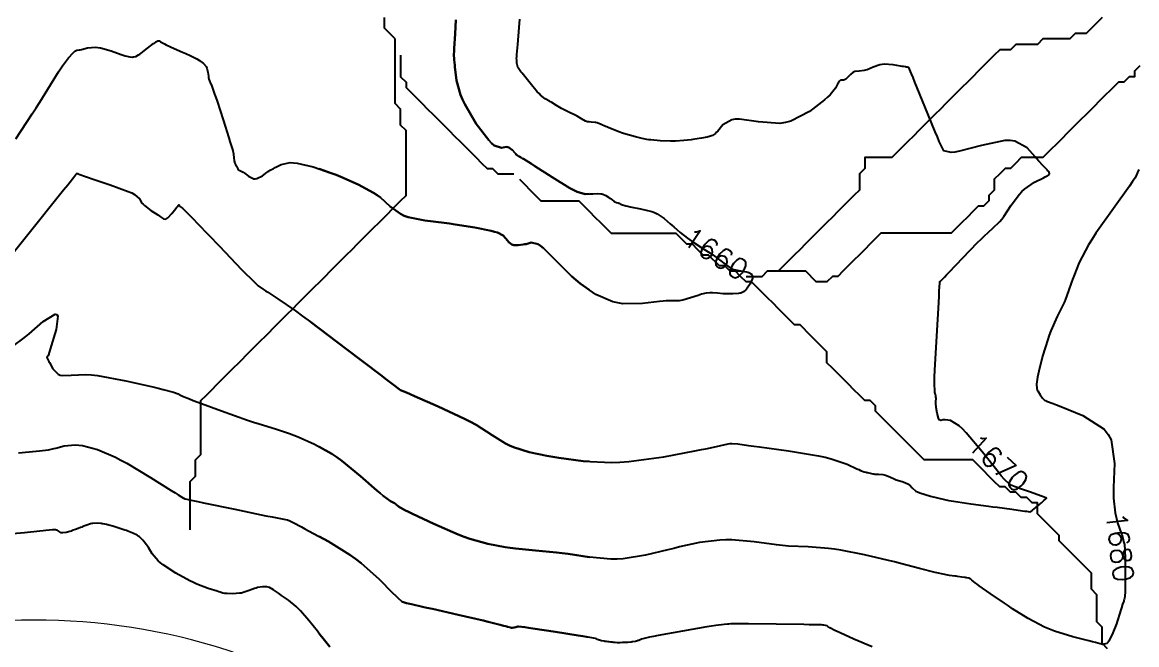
# Model space of a CAD drawing. Header units: metres. Extents: x 68 to 838477, y 94 to 1191015.
# Drawn here: x 837769.9 to 837976.3, y 1190212.8 to 1190328.1 of the extents above; entities that cross this region are included whole.
import ezdxf

# ---------------------------------------------------------------- set-up
doc = ezdxf.new("R2010")
doc.units = ezdxf.units.M
doc.header["$LTSCALE"] = 0.3
doc.layers.add('COTAS 10', color=1, linetype='Continuous')
doc.layers.add('DRENAJE', color=5, linetype='Continuous', lineweight=25)
doc.layers.add('Linea_Tendencia', color=51, linetype='Continuous', lineweight=20)
doc.styles.get("Standard").update_dxf_attribs({"font": 'simplex.shx'})

msp = doc.modelspace()

# ---------------------------------------------------------------- linework, layer by layer
at = {"layer": 'COTAS 10'}
for points, elevation in [([(837766.76, 1190283.58), (837771.67, 1190289.71), (837776.59, 1190295.87), (837777.55, 1190297.07), (837778.33, 1190298.04), (837779.67, 1190299.71), (837779.83, 1190299.9), (837779.86, 1190299.95), (837779.89, 1190299.98), (837779.95, 1190300.07), (837779.99, 1190300.11), (837780.01, 1190300.12), (837780.02, 1190300.13), (837780.07, 1190300.14), (837780.18, 1190300.1), (837780.23, 1190300.08), (837780.29, 1190300.06), (837780.56, 1190299.94), (837781.63, 1190299.56), (837782.19, 1190299.37), (837782.85, 1190299.14), (837786.22, 1190298.03), (837789.55, 1190296.8), (837790.2, 1190296.51), (837790.73, 1190296.23), (837791.66, 1190295.39), (837792.08, 1190294.63), (837792.29, 1190294.41), (837792.54, 1190294.17), (837793.76, 1190293.27), (837795.01, 1190292.46), (837795.28, 1190292.27), (837795.52, 1190292.11), (837796.08, 1190291.69), (837796.53, 1190291.67), (837796.69, 1190291.76), (837796.86, 1190291.89), (837797.63, 1190292.72), (837798.34, 1190293.62), (837798.48, 1190293.81), (837798.6, 1190293.96), (837798.84, 1190294.25), (837798.9, 1190294.32), (837798.92, 1190294.32), (837798.93, 1190294.33), (837798.95, 1190294.31), (837798.97, 1190294.26), (837798.97, 1190294.24), (837798.98, 1190294.23), (837799, 1190294.17), (837799.03, 1190294.12), (837799.03, 1190294.11), (837799.04, 1190294.11), (837799.04, 1190294.09), (837799.12, 1190294.03), (837799.18, 1190293.99), (837799.24, 1190293.94), (837799.57, 1190293.68), (837800.87, 1190292.4), (837801.54, 1190291.71), (837802.35, 1190290.87), (837806.42, 1190286.63), (837810.55, 1190282.35), (837811.39, 1190281.49), (837812.11, 1190280.76), (837813.64, 1190279.32), (837814.61, 1190278.62), (837814.98, 1190278.37), (837815.4, 1190278.1), (837817.26, 1190276.9), (837820.52, 1190274.65), (837821.81, 1190273.71), (837823.28, 1190272.63), (837829.98, 1190267.58), (837836.27, 1190262.81), (837837.47, 1190261.9), (837838.44, 1190261.16), (837839.98, 1190259.99), (837839.98, 1190259.99), (837839.99, 1190259.99), (837839.99, 1190259.98), (837841.06, 1190259.51), (837841.74, 1190259.22), (837842.57, 1190258.85), (837846.95, 1190256.94), (837851.8, 1190254.68), (837852.93, 1190254.1), (837853.97, 1190253.54), (837856.95, 1190251.66), (837859.45, 1190250.1), (837860.18, 1190249.74), (837860.93, 1190249.41), (837863.78, 1190248.49), (837867.11, 1190247.78), (837868.17, 1190247.6), (837869.28, 1190247.42), (837873.78, 1190246.79), (837879.04, 1190246.55), (837880.63, 1190246.62), (837882.28, 1190246.74), (837888.73, 1190247.62), (837894.52, 1190248.71), (837895.74, 1190248.95), (837896.81, 1190249.17), (837899.33, 1190249.74), (837900.69, 1190250.03), (837901.04, 1190250.08), (837901.37, 1190250.1), (837902.43, 1190250.05), (837904.46, 1190249.74), (837905.4, 1190249.6), (837906.5, 1190249.45), (837911.83, 1190248.71), (837917.39, 1190247.8), (837918.64, 1190247.54), (837919.75, 1190247.27), (837922.71, 1190246.26), (837924.49, 1190245.41), (837924.86, 1190245.25), (837925.18, 1190245.11), (837925.88, 1190244.86), (837926.26, 1190244.78), (837926.38, 1190244.75), (837926.49, 1190244.72), (837926.94, 1190244.59), (837927.46, 1190244.47), (837927.63, 1190244.45), (837927.81, 1190244.43), (837928.53, 1190244.41), (837929.32, 1190244.34), (837929.55, 1190244.29), (837929.78, 1190244.23), (837930.62, 1190243.89), (837931.52, 1190243.5), (837931.79, 1190243.39), (837932.06, 1190243.29), (837933.08, 1190242.97), (837933.97, 1190242.61), (837934.17, 1190242.5), (837934.33, 1190242.38), (837934.74, 1190241.87), (837935.4, 1190241.29), (837935.74, 1190241.12), (837936.14, 1190240.96), (837938.14, 1190240.32), (837940.76, 1190239.71), (837941.55, 1190239.56), (837942.38, 1190239.41), (837945.62, 1190238.92), (837948.88, 1190238.5), (837949.71, 1190238.39), (837950.52, 1190238.28), (837953.19, 1190237.92), (837955.21, 1190237.63), (837955.61, 1190237.58), (837955.94, 1190237.53), (837956.52, 1190237.44), (837956.77, 1190237.54), (837956.89, 1190237.62), (837957.02, 1190237.72), (837957.68, 1190238.25), (837958.38, 1190238.85), (837958.55, 1190238.99), (837958.71, 1190239.13), (837959.16, 1190239.53), (837959.47, 1190239.8), (837959.53, 1190239.85), (837959.58, 1190239.9), (837959.66, 1190239.98), (837959.21, 1190240.15), (837958.92, 1190240.26), (837958.55, 1190240.39), (837956.64, 1190241.05), (837954.62, 1190241.76), (837954.19, 1190241.92), (837953.81, 1190242.06), (837952.9, 1190242.43), (837951.78, 1190243.51), (837951.26, 1190244.1), (837950.66, 1190244.82), (837947.75, 1190248.46), (837944.73, 1190252.08), (837944.05, 1190252.79), (837943.45, 1190253.36), (837942.63, 1190253.88), (837941.85, 1190254.36), (837940.89, 1190254.46), (837940.68, 1190254.47), (837940.49, 1190254.46), (837940.05, 1190254.37), (837939.78, 1190254.49), (837939.71, 1190254.62), (837939.64, 1190254.79), (837939.39, 1190255.74), (837939.21, 1190256.79), (837939.18, 1190257.02), (837939.15, 1190257.23), (837939.14, 1190257.76), (837939.16, 1190258.09), (837939.17, 1190258.17), (837939.17, 1190258.25), (837939.17, 1190258.47), (837939.16, 1190258.65), (837939.16, 1190258.69), (837939.16, 1190258.73), (837939.15, 1190258.86), (837939.12, 1190259.04), (837939.09, 1190259.11), (837939.07, 1190259.19), (837938.93, 1190259.54), (837938.88, 1190261.39), (837938.91, 1190262.41), (837938.96, 1190263.65), (837939.29, 1190269.97), (837939.66, 1190276.2), (837939.73, 1190277.39), (837939.78, 1190278.34), (837939.86, 1190279.87), (837939.86, 1190279.88), (837939.86, 1190279.89), (837939.86, 1190279.9), (837939.86, 1190279.94), (837939.86, 1190279.98), (837939.86, 1190280), (837939.86, 1190280.04), (837939.87, 1190280.06), (837939.87, 1190280.08), (837939.89, 1190280.09), (837939.91, 1190280.11), (837939.91, 1190280.11), (837939.92, 1190280.11), (837939.94, 1190280.12), (837939.96, 1190280.12), (837939.97, 1190280.13), (837939.98, 1190280.13), (837940, 1190280.15), (837940.02, 1190280.17), (837940.03, 1190280.18), (837940.04, 1190280.19), (837940.07, 1190280.22), (837940.71, 1190280.9), (837941.1, 1190281.31), (837941.59, 1190281.82), (837944.12, 1190284.49), (837946.88, 1190287.34), (837947.52, 1190287.97), (837948.1, 1190288.53), (837949.72, 1190289.98), (837951.01, 1190291.24), (837951.37, 1190291.68), (837951.74, 1190292.16), (837953.11, 1190294.23), (837954.62, 1190296.3), (837955.08, 1190296.78), (837955.56, 1190297.22), (837957.44, 1190298.48), (837959.07, 1190299.3), (837959.38, 1190299.47), (837959.64, 1190299.6), (837960.09, 1190299.88), (837960.15, 1190299.98), (837960.16, 1190300.01), (837960.17, 1190300.04), (837960.17, 1190300.17), (837960.15, 1190300.29), (837960.13, 1190300.32), (837960.12, 1190300.35), (837960.04, 1190300.46), (837959.83, 1190300.68), (837959.73, 1190300.79), (837959.61, 1190300.91), (837959.04, 1190301.51), (837958.16, 1190302.46), (837957.85, 1190302.81), (837957.51, 1190303.19), (837956.06, 1190304.88), (837953.77, 1190306.12), (837952.91, 1190306.22), (837951.94, 1190306.22), (837947.6, 1190305.33), (837943.49, 1190304.22), (837942.66, 1190304.08), (837941.97, 1190304), (837940.61, 1190304.33), (837939.78, 1190306.07), (837939.43, 1190306.89), (837939.02, 1190307.84), (837937.1, 1190312.51), (837935.27, 1190317.03), (837934.91, 1190317.9), (837934.62, 1190318.59), (837934.13, 1190319.72), (837934.06, 1190319.76), (837934.03, 1190319.77), (837934, 1190319.78), (837933.85, 1190319.8), (837933.7, 1190319.83), (837933.67, 1190319.83), (837933.64, 1190319.84), (837933.54, 1190319.85), (837933.13, 1190319.92), (837932.9, 1190319.96), (837932.62, 1190320), (837931.21, 1190320.23), (837929.59, 1190320.34), (837929.18, 1190320.31), (837928.79, 1190320.26), (837927.51, 1190319.83), (837926.41, 1190319.34), (837926.13, 1190319.25), (837925.85, 1190319.18), (837924.94, 1190319.09), (837924.16, 1190319.01), (837923.98, 1190318.95), (837923.81, 1190318.87), (837923.3, 1190318.47), (837922.91, 1190318.03), (837922.81, 1190317.93), (837922.72, 1190317.84), (837922.45, 1190317.59), (837922.2, 1190317.45), (837922.13, 1190317.43), (837922.06, 1190317.41), (837921.79, 1190317.39), (837921.54, 1190317.38), (837921.48, 1190317.36), (837921.43, 1190317.34), (837921.28, 1190317.24), (837921.11, 1190316.96), (837921.04, 1190316.83), (837920.95, 1190316.68), (837920.57, 1190315.92), (837919.56, 1190314.71), (837919.08, 1190314.27), (837918.52, 1190313.78), (837915.75, 1190311.61), (837912.28, 1190309.8), (837911.26, 1190309.54), (837910.22, 1190309.39), (837906.26, 1190309.68), (837902.75, 1190310.19), (837901.99, 1190310.17), (837901.32, 1190310.07), (837899.67, 1190309.13), (837898.74, 1190307.97), (837898.53, 1190307.74), (837898.33, 1190307.54), (837897.78, 1190307.14), (837897.2, 1190306.97), (837896.99, 1190306.92), (837896.75, 1190306.87), (837895.72, 1190306.66), (837894.49, 1190306.46), (837894.14, 1190306.41), (837893.79, 1190306.36), (837892.45, 1190306.2), (837890.94, 1190306.1), (837890.48, 1190306.1), (837890, 1190306.1), (837888.09, 1190306.19), (837886.34, 1190306.34), (837885.95, 1190306.38), (837885.6, 1190306.43), (837884.71, 1190306.59), (837883.99, 1190306.79), (837883.75, 1190306.86), (837883.49, 1190306.93), (837882.42, 1190307.21), (837881.25, 1190307.55), (837880.93, 1190307.65), (837880.61, 1190307.76), (837879.5, 1190308.18), (837878.46, 1190308.61), (837878.2, 1190308.73), (837877.95, 1190308.84), (837877.12, 1190309.21), (837876.38, 1190309.49), (837876.18, 1190309.54), (837875.99, 1190309.58), (837875.32, 1190309.62), (837874.64, 1190309.69), (837874.45, 1190309.75), (837874.25, 1190309.82), (837873.49, 1190310.22), (837872.68, 1190310.71), (837872.44, 1190310.84), (837872.2, 1190310.97), (837871.27, 1190311.43), (837870.31, 1190311.9), (837870.05, 1190312.04), (837869.79, 1190312.18), (837868.87, 1190312.74), (837868, 1190313.28), (837867.77, 1190313.41), (837867.55, 1190313.54), (837866.79, 1190313.95), (837865.93, 1190314.62), (837865.63, 1190314.91), (837865.31, 1190315.24), (837863.97, 1190316.83), (837862.74, 1190318.39), (837862.49, 1190318.7), (837862.29, 1190318.96), (837861.89, 1190319.48), (837861.77, 1190319.69), (837861.74, 1190319.75), (837861.72, 1190319.82), (837861.63, 1190320.08), (837861.56, 1190320.4), (837861.54, 1190320.5), (837861.53, 1190320.61), (837861.5, 1190321.05), (837861.49, 1190321.51), (837861.5, 1190321.63), (837861.5, 1190321.75), (837861.54, 1190322.15), (837861.66, 1190323.39), (837861.71, 1190324.04), (837861.78, 1190324.81), (837862.08, 1190328.71)], 1670), ([(837850.24, 1190328.61), (837850.09, 1190325.96), (837849.92, 1190323.28), (837849.9, 1190322.72), (837849.88, 1190322.24), (837849.9, 1190321.15), (837850.02, 1190320.21), (837850.06, 1190319.83), (837850.11, 1190319.39), (837850.35, 1190317.36), (837851.07, 1190314.67), (837851.43, 1190313.82), (837851.87, 1190312.93), (837854.01, 1190309.33), (837856.31, 1190306.28), (837856.83, 1190305.73), (837857.32, 1190305.31), (837858.67, 1190304.86), (837859.62, 1190305.03), (837859.85, 1190305), (837860.06, 1190304.94), (837860.72, 1190304.45), (837861.21, 1190303.86), (837861.32, 1190303.74), (837861.42, 1190303.63), (837861.67, 1190303.42), (837861.85, 1190303.32), (837861.91, 1190303.29), (837861.96, 1190303.26), (837862.18, 1190303.12), (837862.4, 1190302.99), (837862.46, 1190302.95), (837862.53, 1190302.92), (837862.76, 1190302.8), (837863.72, 1190302.22), (837864.24, 1190301.89), (837864.86, 1190301.49), (837868.05, 1190299.44), (837871.37, 1190297.42), (837872.09, 1190297.04), (837872.71, 1190296.74), (837874.21, 1190296.28), (837875.11, 1190296.33), (837875.35, 1190296.34), (837875.58, 1190296.35), (837876.38, 1190296.39), (837877.11, 1190296.35), (837877.29, 1190296.32), (837877.46, 1190296.27), (837878.03, 1190296.02), (837878.52, 1190295.71), (837878.64, 1190295.62), (837878.76, 1190295.53), (837879.17, 1190295.22), (837879.52, 1190294.96), (837879.61, 1190294.9), (837879.7, 1190294.86), (837879.99, 1190294.75), (837880.29, 1190294.67), (837880.39, 1190294.63), (837880.49, 1190294.59), (837880.91, 1190294.39), (837881.73, 1190294.12), (837882.09, 1190294.03), (837882.5, 1190293.94), (837884.46, 1190293.58), (837886.54, 1190293.06), (837887.04, 1190292.88), (837887.49, 1190292.67), (837888.83, 1190291.78), (837889.38, 1190291.28), (837889.95, 1190290.76), (837890.27, 1190290.49), (837890.59, 1190290.21), (837891.77, 1190289.2), (837893.11, 1190288.15), (837893.54, 1190287.85), (837893.99, 1190287.54), (837895.82, 1190286.37), (837897.65, 1190285.19), (837898.09, 1190284.87), (837898.52, 1190284.56), (837899.84, 1190283.48), (837901.03, 1190282.62), (837901.36, 1190282.45), (837901.7, 1190282.31), (837902.96, 1190282.05), (837904.05, 1190281.92), (837904.29, 1190281.86), (837904.5, 1190281.79), (837905.04, 1190281.44), (837905.2, 1190280.92), (837905.19, 1190280.74), (837905.14, 1190280.54), (837904.72, 1190279.69), (837904.18, 1190278.88), (837904.05, 1190278.7), (837903.92, 1190278.55), (837903.53, 1190278.17), (837903.02, 1190277.97), (837902.82, 1190277.93), (837902.59, 1190277.9), (837901.53, 1190277.82), (837900.34, 1190277.82), (837900.02, 1190277.83), (837899.72, 1190277.84), (837898.68, 1190277.94), (837897.75, 1190278.01), (837897.52, 1190278.01), (837897.29, 1190278.01), (837896.57, 1190277.94), (837895.72, 1190277.74), (837895.43, 1190277.65), (837895.11, 1190277.54), (837893.71, 1190277.06), (837892.28, 1190276.63), (837891.93, 1190276.56), (837891.6, 1190276.51), (837890.62, 1190276.5), (837889.21, 1190276.51), (837888.62, 1190276.47), (837887.94, 1190276.41), (837884.77, 1190276.03), (837881.18, 1190275.99), (837880.24, 1190276.13), (837879.32, 1190276.35), (837876.18, 1190277.7), (837873.24, 1190279.75), (837872.44, 1190280.4), (837871.65, 1190281.09), (837868.86, 1190283.89), (837866.47, 1190286.28), (837865.93, 1190286.7), (837865.45, 1190287.02), (837864.16, 1190287.34), (837863.23, 1190287.05), (837862.97, 1190286.99), (837862.71, 1190286.93), (837861.78, 1190286.81), (837860.96, 1190286.85), (837860.77, 1190286.9), (837860.59, 1190286.97), (837860.08, 1190287.35), (837859.67, 1190287.85), (837859.56, 1190287.99), (837859.44, 1190288.13), (837859, 1190288.64), (837857.92, 1190289.17), (837857.39, 1190289.33), (837856.77, 1190289.49), (837853.72, 1190290.1), (837850.07, 1190290.69), (837849.07, 1190290.83), (837848.07, 1190290.97), (837844.51, 1190291.4), (837841.37, 1190292.04), (837840.65, 1190292.3), (837839.98, 1190292.61), (837838.08, 1190294.02), (837836.25, 1190295.66), (837835.63, 1190296.1), (837834.96, 1190296.54), (837832.13, 1190298.08), (837828.93, 1190299.49), (837828.03, 1190299.85), (837827.13, 1190300.2), (837824.92, 1190300.95)], 1660), ([(837874.92, 1190296.32), (837874.21, 1190296.28), (837872.71, 1190296.74), (837872.09, 1190297.04), (837871.37, 1190297.42), (837868.05, 1190299.44), (837864.86, 1190301.49), (837864.24, 1190301.89), (837863.72, 1190302.22), (837862.76, 1190302.8), (837862.53, 1190302.92), (837862.46, 1190302.95), (837862.4, 1190302.99), (837862.18, 1190303.12), (837861.96, 1190303.26), (837861.91, 1190303.29), (837861.85, 1190303.32), (837861.67, 1190303.42), (837861.42, 1190303.63), (837861.32, 1190303.74), (837861.21, 1190303.86), (837860.72, 1190304.45), (837860.06, 1190304.94), (837859.85, 1190305), (837859.62, 1190305.03), (837858.67, 1190304.86), (837857.32, 1190305.31), (837856.83, 1190305.73), (837856.31, 1190306.28), (837854.01, 1190309.33), (837851.87, 1190312.93), (837851.43, 1190313.82), (837851.07, 1190314.67), (837850.35, 1190317.36), (837850.11, 1190319.39), (837850.06, 1190319.83), (837850.02, 1190320.21), (837849.9, 1190321.15), (837849.88, 1190322.24), (837849.9, 1190322.72), (837849.92, 1190323.28), (837850.09, 1190325.96), (837850.24, 1190328.61)], 1660), ([(837874.92, 1190309.66), (837874.64, 1190309.69), (837874.45, 1190309.75), (837874.25, 1190309.82), (837873.49, 1190310.22), (837872.68, 1190310.71), (837872.44, 1190310.84), (837872.2, 1190310.97), (837871.27, 1190311.43), (837870.31, 1190311.9), (837870.05, 1190312.04), (837869.79, 1190312.18), (837868.87, 1190312.74), (837868, 1190313.28), (837867.77, 1190313.41), (837867.55, 1190313.54), (837866.79, 1190313.95), (837865.93, 1190314.62), (837865.63, 1190314.91), (837865.31, 1190315.24), (837863.97, 1190316.83), (837862.74, 1190318.39), (837862.49, 1190318.7), (837862.29, 1190318.96), (837861.89, 1190319.48), (837861.77, 1190319.69), (837861.74, 1190319.75), (837861.72, 1190319.82), (837861.63, 1190320.08), (837861.56, 1190320.4), (837861.54, 1190320.5), (837861.53, 1190320.61), (837861.5, 1190321.05), (837861.49, 1190321.51), (837861.5, 1190321.63), (837861.5, 1190321.75), (837861.54, 1190322.15), (837861.66, 1190323.39), (837861.71, 1190324.04), (837861.78, 1190324.81), (837862.08, 1190328.71)], 1670), ([(837768.7, 1190306.53), (837771.76, 1190311.17), (837772.48, 1190312.29), (837773.16, 1190313.34), (837775.13, 1190316.53), (837776.63, 1190318.95), (837777.01, 1190319.51), (837777.36, 1190320.03), (837778.49, 1190321.52), (837779.34, 1190322.48), (837779.52, 1190322.65), (837779.67, 1190322.79), (837780.04, 1190322.99), (837780.46, 1190323.02), (837780.66, 1190323.05), (837780.89, 1190323.1), (837781.98, 1190323.38), (837783.46, 1190323.52), (837783.92, 1190323.47), (837784.41, 1190323.39), (837786.39, 1190322.81), (837788.23, 1190322.15), (837788.62, 1190322.02), (837788.97, 1190321.91), (837789.83, 1190321.71), (837790.33, 1190321.69), (837790.45, 1190321.7), (837790.57, 1190321.71), (837790.94, 1190321.79), (837791.47, 1190322.09), (837791.69, 1190322.24), (837791.94, 1190322.42), (837793.1, 1190323.31), (837794.23, 1190324.17), (837794.46, 1190324.34), (837794.65, 1190324.48), (837795.04, 1190324.71), (837795.2, 1190324.7), (837795.25, 1190324.68), (837795.3, 1190324.66), (837795.51, 1190324.53), (837796.04, 1190324.24), (837796.29, 1190324.12), (837796.59, 1190323.97), (837798.05, 1190323.3), (837799.58, 1190322.61), (837799.91, 1190322.46), (837800.21, 1190322.32), (837800.99, 1190321.98), (837801.51, 1190321.74), (837801.64, 1190321.67), (837801.78, 1190321.6), (837802.25, 1190321.35), (837802.72, 1190321.06), (837802.86, 1190320.96), (837802.99, 1190320.86), (837803.51, 1190320.47), (837803.96, 1190319.96), (837804.05, 1190319.79), (837804.13, 1190319.61), (837804.31, 1190318.87), (837804.4, 1190318.16), (837804.42, 1190318.01), (837804.44, 1190317.88), (837804.5, 1190317.56), (837804.61, 1190317.25), (837804.66, 1190317.12), (837804.72, 1190316.97), (837805.02, 1190316.29), (837805.55, 1190314.84), (837805.77, 1190314.21), (837806.01, 1190313.49), (837807.11, 1190310.04), (837808.16, 1190306.69), (837808.38, 1190306.02), (837808.55, 1190305.46), (837808.89, 1190304.37), (837808.99, 1190303.94), (837809.02, 1190303.81), (837809.04, 1190303.66), (837809.1, 1190303.05), (837809.18, 1190302.45), (837809.21, 1190302.3), (837809.25, 1190302.16), (837809.44, 1190301.75), (837809.63, 1190301.41), (837809.68, 1190301.33), (837809.72, 1190301.25), (837809.85, 1190300.99), (837809.99, 1190300.79), (837810.04, 1190300.75), (837810.09, 1190300.72), (837810.31, 1190300.63), (837810.7, 1190300.44), (837810.85, 1190300.34), (837811.03, 1190300.22), (837811.83, 1190299.6), (837812.8, 1190299.15), (837813.08, 1190299.14), (837813.36, 1190299.17), (837814.41, 1190299.67), (837815.29, 1190300.33), (837815.46, 1190300.46), (837815.61, 1190300.57), (837815.86, 1190300.76), (837815.93, 1190300.8), (837815.95, 1190300.8), (837815.97, 1190300.81), (837816.06, 1190300.84), (837816.39, 1190301), (837816.57, 1190301.09), (837816.78, 1190301.2), (837817.85, 1190301.76), (837819.56, 1190302.12), (837820.18, 1190302.1), (837820.85, 1190302.02), (837823.81, 1190301.33), (837827.13, 1190300.2), (837828.03, 1190299.85), (837828.93, 1190299.49), (837832.13, 1190298.08), (837834.96, 1190296.54), (837835.63, 1190296.1), (837836.25, 1190295.66), (837838.08, 1190294.02), (837839.98, 1190292.61), (837840.65, 1190292.3), (837841.37, 1190292.04), (837844.51, 1190291.4), (837848.07, 1190290.97), (837849.07, 1190290.83), (837850.07, 1190290.69), (837853.72, 1190290.1), (837856.77, 1190289.49), (837857.39, 1190289.33), (837857.92, 1190289.17), (837859, 1190288.64), (837859.44, 1190288.13), (837859.56, 1190287.99), (837859.67, 1190287.85), (837860.08, 1190287.35), (837860.59, 1190286.97), (837860.77, 1190286.9), (837860.96, 1190286.85), (837861.78, 1190286.81), (837862.71, 1190286.93), (837862.97, 1190286.99), (837863.23, 1190287.05), (837864.16, 1190287.34), (837865.45, 1190287.02), (837865.93, 1190286.7), (837866.47, 1190286.28), (837868.86, 1190283.89), (837871.65, 1190281.09), (837872.44, 1190280.4), (837873.24, 1190279.75), (837874.92, 1190278.58)], 1660), ([(837976.74, 1190300.83), (837976.04, 1190299.33), (837975.59, 1190298.62), (837975.02, 1190297.77), (837972.03, 1190293.63), (837968.79, 1190289.06), (837968.07, 1190287.95), (837967.42, 1190286.89), (837965.71, 1190283.63), (837964.67, 1190281.09), (837964.44, 1190280.5), (837964.24, 1190279.95), (837963.71, 1190278.37), (837963.18, 1190276.86), (837962.96, 1190276.36), (837962.73, 1190275.82), (837961.63, 1190273.59), (837960.44, 1190270.97), (837960.14, 1190270.19), (837959.85, 1190269.39), (837958.92, 1190266.29), (837958.23, 1190263.52), (837958.1, 1190262.92), (837957.99, 1190262.39), (837957.78, 1190261.08), (837957.86, 1190260.26), (837957.92, 1190260.04), (837958, 1190259.82), (837958.44, 1190259.08), (837958.91, 1190258.49), (837959, 1190258.38), (837959.08, 1190258.28), (837959.24, 1190258.12), (837959.34, 1190258.08), (837959.38, 1190258.06), (837959.43, 1190258.04), (837959.66, 1190257.96), (837960.85, 1190257.5), (837961.51, 1190257.24), (837962.31, 1190256.92), (837966.38, 1190255.3), (837970.31, 1190252.72), (837971.03, 1190251.79), (837971.59, 1190250.78), (837972.25, 1190246.38), (837972.03, 1190241.94), (837972.03, 1190241.61), (837972.03, 1190240.9), (837972.05, 1190239.95), (837972.37, 1190237.23), (837972.8, 1190235.41), (837972.9, 1190235.03), (837973, 1190234.71), (837973.27, 1190233.99), (837973.48, 1190233.58), (837973.53, 1190233.45), (837973.57, 1190233.32), (837973.72, 1190232.79), (837973.85, 1190232.23), (837973.92, 1190231.93), (837974.05, 1190231.4), (837974.15, 1190230.34), (837974.17, 1190229.85), (837974.19, 1190229.28), (837974.23, 1190226.53), (837974.23, 1190223.78), (837974.22, 1190223.21), (837974.21, 1190222.73), (837974.14, 1190221.7), (837974.02, 1190221.2), (837973.98, 1190221.05), (837973.94, 1190220.9), (837973.74, 1190220.31), (837973.52, 1190219.67), (837973.46, 1190219.47), (837973.4, 1190219.27), (837973.17, 1190218.5), (837972.83, 1190217.47), (837972.71, 1190217.11), (837972.57, 1190216.71), (837971.94, 1190215), (837971.2, 1190213.49), (837970.99, 1190213.22), (837970.78, 1190213.02), (837970.01, 1190212.85), (837968.69, 1190213.22), (837968.13, 1190213.37), (837967.49, 1190213.53), (837964.5, 1190214.27), (837961.09, 1190215.32), (837960.18, 1190215.68), (837959.29, 1190216.06), (837956.22, 1190217.69), (837953.34, 1190219.49), (837952.58, 1190219.99), (837951.83, 1190220.49), (837949.22, 1190222.28), (837947.17, 1190223.75), (837946.76, 1190224.05), (837946.43, 1190224.3), (837945.81, 1190224.8), (837945.63, 1190224.97), (837945.57, 1190225), (837945.51, 1190225.04), (837945.25, 1190225.13), (837944.88, 1190225.21), (837944.74, 1190225.23), (837944.59, 1190225.26), (837943.94, 1190225.35), (837943.14, 1190225.46), (837942.9, 1190225.49), (837942.65, 1190225.53), (837941.68, 1190225.65), (837940.2, 1190225.94), (837939.64, 1190226.06), (837939, 1190226.22), (837936.13, 1190226.96), (837932.56, 1190227.89), (837931.47, 1190228.16), (837930.35, 1190228.43), (837925.95, 1190229.47), (837921.51, 1190230.35), (837920.36, 1190230.52), (837919.25, 1190230.67), (837915.5, 1190230.92), (837911.82, 1190231.1), (837910.75, 1190231.19), (837909.65, 1190231.3), (837905.5, 1190231.85), (837901.33, 1190232.24), (837900.22, 1190232.24), (837899.13, 1190232.21), (837895.38, 1190231.73), (837891.65, 1190230.92), (837890.58, 1190230.67), (837889.48, 1190230.42), (837885.38, 1190229.43), (837881.22, 1190228.73), (837880.09, 1190228.66), (837878.96, 1190228.64), (837874.96, 1190229.01), (837871.03, 1190229.64), (837869.94, 1190229.79), (837868.86, 1190229.92), (837864.96, 1190230.28), (837861.25, 1190230.64), (837860.28, 1190230.76), (837859.34, 1190230.9), (837856.16, 1190231.48), (837852.8, 1190232.45), (837851.75, 1190232.83), (837850.64, 1190233.25), (837846.17, 1190235.18), (837842.22, 1190237.04), (837841.44, 1190237.42), (837840.79, 1190237.75), (837839.59, 1190238.45), (837839.17, 1190238.79), (837839.02, 1190238.9), (837838.85, 1190239.01), (837838.14, 1190239.43), (837836.79, 1190240.41), (837836.23, 1190240.87), (837835.58, 1190241.41), (837832.58, 1190244.03), (837829.12, 1190246.87), (837828.19, 1190247.54), (837827.27, 1190248.16), (837824.92, 1190249.49)], 1680), ([(837768.38, 1190268.27), (837769.99, 1190269.47), (837770.55, 1190269.92), (837771.17, 1190270.42), (837773.81, 1190272.68), (837775.98, 1190274.03), (837776.3, 1190273.96), (837776.5, 1190273.71), (837776.17, 1190271.19), (837775.26, 1190268.16), (837775.08, 1190267.58), (837774.94, 1190267.11), (837774.7, 1190266.34), (837774.67, 1190266.31), (837774.67, 1190266.31), (837774.66, 1190266.3), (837774.63, 1190266.28), (837774.59, 1190266.25), (837774.58, 1190266.25), (837774.57, 1190266.24), (837774.51, 1190266.19), (837774.48, 1190266.12), (837774.48, 1190266.09), (837774.48, 1190266.06), (837774.53, 1190265.91), (837774.74, 1190265.5), (837774.85, 1190265.3), (837774.97, 1190265.07), (837775.58, 1190263.93), (837776.56, 1190262.91), (837776.91, 1190262.76), (837777.29, 1190262.66), (837778.97, 1190262.77), (837781.68, 1190262.9), (837782.71, 1190262.81), (837783.87, 1190262.67), (837789.07, 1190261.69), (837794.07, 1190260.56), (837795.11, 1190260.32), (837796, 1190260.1), (837797.94, 1190259.58), (837798.77, 1190259.27), (837798.96, 1190259.2), (837799.13, 1190259.12), (837799.58, 1190258.89), (837800.89, 1190258.34), (837801.6, 1190258.07), (837802.46, 1190257.75), (837806.83, 1190256.14), (837811.61, 1190254.44), (837812.74, 1190254.06), (837813.78, 1190253.71), (837816.83, 1190252.78), (837819.44, 1190251.94), (837820.22, 1190251.65), (837821.01, 1190251.33), (837824.04, 1190249.99), (837827.27, 1190248.16), (837828.19, 1190247.54), (837829.12, 1190246.87), (837832.58, 1190244.03), (837835.58, 1190241.41), (837836.23, 1190240.87), (837836.79, 1190240.41), (837838.14, 1190239.43), (837838.85, 1190239.01), (837839.02, 1190238.9), (837839.17, 1190238.79), (837839.59, 1190238.45), (837840.79, 1190237.75), (837841.44, 1190237.42), (837842.22, 1190237.04), (837846.17, 1190235.18), (837850.64, 1190233.25), (837851.75, 1190232.83), (837852.8, 1190232.45), (837856.16, 1190231.48), (837859.34, 1190230.9), (837860.28, 1190230.76), (837861.25, 1190230.64), (837864.96, 1190230.28), (837868.86, 1190229.92), (837869.94, 1190229.79), (837871.03, 1190229.64), (837874.92, 1190229.02)], 1680), ([(837874.92, 1190246.74), (837873.78, 1190246.79), (837869.28, 1190247.42), (837868.17, 1190247.6), (837867.11, 1190247.78), (837863.78, 1190248.49), (837860.93, 1190249.41), (837860.18, 1190249.74), (837859.45, 1190250.1), (837856.95, 1190251.66), (837853.97, 1190253.54), (837852.93, 1190254.1), (837851.8, 1190254.68), (837846.95, 1190256.94), (837842.57, 1190258.85), (837841.74, 1190259.22), (837841.06, 1190259.51), (837839.99, 1190259.98), (837839.99, 1190259.99), (837839.98, 1190259.99), (837839.98, 1190259.99), (837838.44, 1190261.16), (837837.47, 1190261.9), (837836.27, 1190262.81), (837829.98, 1190267.58), (837823.28, 1190272.63)], 1670), ([(837769.19, 1190248.36), (837772.46, 1190248.66), (837773.11, 1190248.72), (837773.67, 1190248.78), (837774.79, 1190248.91), (837775.49, 1190249.08), (837775.78, 1190249.15), (837776.12, 1190249.24), (837777.67, 1190249.65), (837779.72, 1190249.84), (837780.37, 1190249.79), (837781.06, 1190249.7), (837783.82, 1190248.96), (837787.16, 1190247.55), (837788.2, 1190247.02), (837789.29, 1190246.43), (837793.67, 1190243.82), (837797.49, 1190241.41), (837798.22, 1190240.95), (837798.81, 1190240.57), (837799.8, 1190239.97), (837799.86, 1190239.95), (837799.87, 1190239.95), (837799.88, 1190239.94), (837799.91, 1190239.94), (837799.91, 1190239.93), (837799.92, 1190239.93), (837799.92, 1190239.93), (837799.92, 1190239.92), (837799.93, 1190239.91), (837799.93, 1190239.91), (837799.93, 1190239.91), (837799.94, 1190239.9), (837799.95, 1190239.89), (837799.96, 1190239.88), (837799.98, 1190239.86), (837800.01, 1190239.85), (837800.02, 1190239.84), (837800.02, 1190239.84), (837800.04, 1190239.83), (837800.07, 1190239.83), (837800.08, 1190239.83), (837800.1, 1190239.83), (837801.52, 1190239.54), (837802.41, 1190239.35), (837803.51, 1190239.12), (837809.26, 1190237.92), (837815.06, 1190236.71), (837816.18, 1190236.48), (837817.1, 1190236.3), (837818.68, 1190236.02), (837819.03, 1190235.95), (837819.17, 1190235.9), (837819.33, 1190235.83), (837820.08, 1190235.46), (837821.62, 1190234.64), (837822.28, 1190234.28), (837823.04, 1190233.87), (837826.61, 1190231.92), (837830.62, 1190229.44), (837831.66, 1190228.7), (837832.66, 1190227.93), (837836, 1190224.94), (837838.57, 1190222.38), (837839.08, 1190221.88), (837839.5, 1190221.47), (837840.31, 1190220.76), (837840.72, 1190220.63), (837840.89, 1190220.58), (837841.09, 1190220.53), (837842.03, 1190220.31), (837844.02, 1190219.86), (837844.88, 1190219.67), (837845.89, 1190219.44), (837850.65, 1190218.36), (837855.28, 1190217.29), (837856.2, 1190217.08), (837856.97, 1190216.9), (837858.45, 1190216.52), (837858.88, 1190216.38), (837858.98, 1190216.35), (837859.08, 1190216.32), (837859.41, 1190216.24), (837859.7, 1190216.16), (837859.77, 1190216.14), (837859.84, 1190216.12), (837860.09, 1190216.04), (837860.33, 1190215.98), (837860.39, 1190215.97), (837860.46, 1190215.96), (837860.7, 1190215.97), (837860.94, 1190216), (837861.01, 1190216.02), (837861.07, 1190216.03), (837861.31, 1190216.08), (837861.54, 1190216.14), (837861.6, 1190216.15), (837861.66, 1190216.16), (837861.85, 1190216.2), (837863, 1190216.07), (837863.67, 1190215.97), (837864.48, 1190215.85), (837868.66, 1190215.22), (837872.89, 1190214.55), (837873.73, 1190214.41), (837874.43, 1190214.3), (837874.92, 1190214.2)], 1690), ([(837826.89, 1190212.44), (837825.41, 1190214.27), (837824.99, 1190214.8), (837824.57, 1190215.32), (837823.01, 1190217.28), (837821.46, 1190219.08), (837821.05, 1190219.51), (837820.64, 1190219.9), (837819.21, 1190221.07), (837817.95, 1190221.96), (837817.64, 1190222.17), (837817.35, 1190222.37), (837816.46, 1190222.99), (837815.68, 1190223.4), (837815.46, 1190223.47), (837815.23, 1190223.52), (837814.39, 1190223.56), (837813.49, 1190223.39), (837813.23, 1190223.32), (837812.96, 1190223.24), (837811.93, 1190222.84), (837810.82, 1190222.46), (837810.5, 1190222.39), (837810.17, 1190222.34), (837808.93, 1190222.26), (837807.86, 1190222.28), (837807.65, 1190222.29), (837807.46, 1190222.3), (837807.09, 1190222.35), (837806.58, 1190222.52), (837806.31, 1190222.61), (837805.99, 1190222.71), (837804.37, 1190223.23), (837802.25, 1190224.04), (837801.61, 1190224.33), (837800.94, 1190224.66), (837798.37, 1190226.06), (837796.04, 1190227.59), (837795.54, 1190227.99), (837795.09, 1190228.38), (837793.98, 1190229.68), (837793.28, 1190230.81), (837793.1, 1190231.09), (837792.91, 1190231.35), (837792.27, 1190232.16), (837791.6, 1190232.8), (837791.4, 1190232.95), (837791.19, 1190233.09), (837790.4, 1190233.51), (837789.49, 1190233.86), (837789.21, 1190233.96), (837788.92, 1190234.06), (837787.79, 1190234.43), (837786.7, 1190234.76), (837786.45, 1190234.84), (837786.21, 1190234.9), (837785.52, 1190235.09), (837784.91, 1190235.21), (837784.72, 1190235.23), (837784.53, 1190235.25), (837783.76, 1190235.31), (837782.98, 1190235.28), (837782.77, 1190235.25), (837782.56, 1190235.21), (837781.85, 1190234.99), (837781.14, 1190234.7), (837780.93, 1190234.62), (837780.72, 1190234.54), (837779.94, 1190234.23), (837779.16, 1190233.95), (837778.95, 1190233.88), (837778.75, 1190233.81), (837778.05, 1190233.61), (837777.43, 1190233.52), (837777.29, 1190233.53), (837777.15, 1190233.56), (837776.76, 1190233.78), (837776.37, 1190234.02), (837776.24, 1190234.06), (837776.1, 1190234.09), (837775.51, 1190234.1), (837774.31, 1190233.97), (837773.79, 1190233.92), (837773.19, 1190233.86), (837770.33, 1190233.56), (837767.39, 1190233.29)], 1700), ([(837927.36, 1190212.45), (837923.95, 1190213.84), (837921.39, 1190214.99), (837920.86, 1190215.24), (837920.43, 1190215.45), (837919.52, 1190215.95), (837919.16, 1190216.19), (837919.07, 1190216.24), (837918.98, 1190216.29), (837918.69, 1190216.39), (837918.41, 1190216.44), (837918.33, 1190216.45), (837918.26, 1190216.46), (837917.97, 1190216.48), (837916.51, 1190216.51), (837915.69, 1190216.52), (837914.69, 1190216.54), (837909.58, 1190216.62), (837904.46, 1190216.69), (837903.46, 1190216.7), (837902.64, 1190216.71), (837901.16, 1190216.68), (837900.78, 1190216.64), (837900.66, 1190216.62), (837900.52, 1190216.61), (837899.95, 1190216.59), (837898.37, 1190216.38), (837897.61, 1190216.26), (837896.69, 1190216.11), (837892.2, 1190215.34), (837887.73, 1190214.52), (837886.83, 1190214.35), (837886.08, 1190214.19), (837884.62, 1190213.82), (837884.14, 1190213.62), (837884.01, 1190213.57), (837883.89, 1190213.53), (837883.48, 1190213.42), (837883.02, 1190213.35), (837882.88, 1190213.33), (837882.72, 1190213.31), (837882.07, 1190213.25), (837881.42, 1190213.21), (837881.27, 1190213.2), (837881.12, 1190213.2), (837880.69, 1190213.17), (837880.33, 1190213.17), (837880.23, 1190213.17), (837880.13, 1190213.18), (837879.76, 1190213.2), (837879.41, 1190213.24), (837879.32, 1190213.25), (837879.23, 1190213.26), (837878.92, 1190213.29), (837878.63, 1190213.33), (837878.46, 1190213.35), (837878.15, 1190213.39), (837877.81, 1190213.44), (837877.71, 1190213.46), (837877.61, 1190213.48), (837877.21, 1190213.56), (837876.84, 1190213.66), (837876.76, 1190213.68), (837876.68, 1190213.71), (837876.47, 1190213.79), (837876.25, 1190213.88), (837876.18, 1190213.91), (837876.1, 1190213.94), (837875.75, 1190214.05), (837874.43, 1190214.3), (837873.73, 1190214.41), (837872.89, 1190214.55), (837868.66, 1190215.22), (837864.48, 1190215.85), (837863.67, 1190215.97), (837863, 1190216.07), (837861.85, 1190216.2), (837861.66, 1190216.16), (837861.6, 1190216.15), (837861.54, 1190216.14), (837861.31, 1190216.08), (837861.07, 1190216.03), (837861.01, 1190216.02), (837860.94, 1190216), (837860.7, 1190215.97), (837860.46, 1190215.96), (837860.39, 1190215.97), (837860.33, 1190215.98), (837860.09, 1190216.04), (837859.84, 1190216.12), (837859.77, 1190216.14), (837859.7, 1190216.16), (837859.41, 1190216.24), (837859.08, 1190216.32), (837858.98, 1190216.35), (837858.88, 1190216.38), (837858.45, 1190216.52), (837856.97, 1190216.9), (837856.2, 1190217.08), (837855.28, 1190217.29), (837850.65, 1190218.36), (837845.89, 1190219.44), (837844.88, 1190219.67), (837844.02, 1190219.86), (837842.03, 1190220.31), (837841.09, 1190220.53), (837840.89, 1190220.58), (837840.72, 1190220.63), (837840.31, 1190220.76), (837839.5, 1190221.47), (837839.08, 1190221.88), (837838.57, 1190222.38), (837836, 1190224.94), (837832.66, 1190227.93), (837831.66, 1190228.7), (837830.62, 1190229.44), (837826.61, 1190231.92), (837824.92, 1190232.84)], 1690), ([(837824.92, 1190214.88), (837824.99, 1190214.8), (837825.41, 1190214.27), (837826.89, 1190212.44)], 1700)]:
    msp.add_lwpolyline(points, dxfattribs=dict(at, elevation=elevation))
at = {"layer": 'DRENAJE'}
msp.add_line((837839, 1190313.05), (837839, 1190325.04), dxfattribs=at)
for points in [[(837839, 1190325.04, 0), (837837, 1190327.04, 0), (837837, 1190329.04, 0)], [(837969.96, 1190329.04, 0), (837967.96, 1190327.04, 0), (837966.96, 1190326.04, 0), (837964.96, 1190326.04, 0), (837963.96, 1190325.04, 0), (837958.96, 1190325.04, 0), (837957.96, 1190324.04, 0), (837953.96, 1190324.04, 0), (837952.96, 1190323.04, 0), (837950.96, 1190323.04, 0), (837949.96, 1190322.04, 0), (837948.96, 1190321.04, 0), (837947.96, 1190320.04, 0), (837946.96, 1190319.04, 0), (837945.96, 1190318.05, 0), (837944.97, 1190317.05, 0), (837943.97, 1190316.05, 0), (837942.97, 1190315.05, 0), (837941.97, 1190314.05, 0), (837940.97, 1190313.05, 0), (837939.97, 1190312.05, 0), (837938.97, 1190311.05, 0), (837937.97, 1190310.05, 0), (837936.97, 1190309.05, 0), (837935.97, 1190308.05, 0), (837934.97, 1190307.05, 0), (837933.97, 1190306.05, 0), (837931.97, 1190304.05, 0), (837930.97, 1190303.05, 0), (837925.97, 1190303.05, 0), (837925.97, 1190301.05, 0), (837924.97, 1190300.05, 0), (837924.97, 1190297.05, 0), (837923.97, 1190296.05, 0), (837922.97, 1190295.05, 0), (837921.97, 1190294.05, 0), (837920.97, 1190293.05, 0), (837919.97, 1190292.05, 0), (837918.97, 1190291.05, 0), (837917.97, 1190290.05, 0), (837916.97, 1190289.06, 0), (837915.98, 1190288.06, 0), (837914.98, 1190287.06, 0), (837913.98, 1190286.06, 0), (837912.98, 1190285.06, 0), (837910.98, 1190283.06, 0), (837909.98, 1190282.06, 0)], [(837840, 1190322.04, 0), (837840, 1190318.05, 0), (837841, 1190317.05, 0), (837841, 1190316.05, 0), (837842, 1190315.05, 0), (837843, 1190314.05, 0), (837844, 1190313.05, 0), (837845, 1190312.05, 0), (837846, 1190311.05, 0), (837847, 1190310.05, 0), (837848, 1190309.05, 0), (837849, 1190308.05, 0), (837850, 1190307.05, 0), (837851, 1190306.05, 0), (837852, 1190305.05, 0), (837853, 1190304.05, 0), (837854, 1190303.05, 0), (837855, 1190302.05, 0), (837856, 1190301.05, 0), (837856.99, 1190301.05, 0), (837857.99, 1190300.05, 0), (837858.99, 1190300.05, 0), (837860.99, 1190300.05, 0)], [(837976.95, 1190320.04, 0), (837975.95, 1190319.04, 0), (837975.95, 1190318.05, 0), (837974.96, 1190318.05, 0), (837973.96, 1190317.05, 0), (837972.96, 1190317.05, 0), (837971.96, 1190316.05, 0), (837969.96, 1190314.05, 0), (837967.96, 1190312.05, 0), (837966.96, 1190311.05, 0), (837965.96, 1190310.05, 0), (837964.96, 1190309.05, 0), (837963.96, 1190308.05, 0), (837961.96, 1190306.05, 0), (837959.96, 1190304.05, 0), (837958.96, 1190303.05, 0), (837954.96, 1190303.05, 0), (837953.96, 1190302.05, 0), (837952.96, 1190301.05, 0), (837951.96, 1190301.05, 0), (837950.96, 1190300.05, 0), (837949.96, 1190299.05, 0), (837949.96, 1190297.05, 0), (837948.96, 1190296.05, 0), (837948.96, 1190295.05, 0), (837947.96, 1190294.05, 0), (837946.96, 1190294.05, 0), (837945.96, 1190293.05, 0), (837944.97, 1190292.05, 0), (837943.97, 1190291.05, 0), (837942.97, 1190290.05, 0), (837941.97, 1190289.06, 0), (837928.97, 1190289.06, 0), (837927.97, 1190288.06, 0), (837926.97, 1190287.06, 0), (837925.97, 1190286.06, 0), (837924.97, 1190285.06, 0), (837923.97, 1190284.06, 0), (837922.97, 1190283.06, 0), (837921.97, 1190282.06, 0), (837920.97, 1190281.06, 0), (837919.97, 1190281.06, 0), (837918.97, 1190280.06, 0), (837916.97, 1190280.06, 0), (837914.98, 1190282.06, 0)], [(837801.01, 1190234.07, 0), (837801.01, 1190243.07, 0), (837802.01, 1190244.07, 0), (837802.01, 1190247.07, 0), (837803.01, 1190248.07, 0), (837803.01, 1190258.07, 0), (837804.01, 1190259.07, 0), (837805.01, 1190260.06, 0), (837806.01, 1190261.06, 0), (837807.01, 1190262.06, 0), (837808.01, 1190263.06, 0), (837809.01, 1190264.06, 0), (837810.01, 1190265.06, 0), (837812.01, 1190267.06, 0), (837814.01, 1190269.06, 0), (837815.01, 1190270.06, 0), (837817.01, 1190272.06, 0), (837818.01, 1190273.06, 0), (837819.01, 1190274.06, 0), (837820.01, 1190275.06, 0), (837821.01, 1190276.06, 0), (837822.01, 1190277.06, 0), (837823.01, 1190278.06, 0), (837824.01, 1190279.06, 0), (837825.01, 1190280.06, 0), (837826.01, 1190281.06, 0), (837827.01, 1190282.06, 0), (837828, 1190283.06, 0), (837829, 1190284.06, 0), (837830, 1190285.06, 0), (837831, 1190286.06, 0), (837832, 1190287.06, 0), (837833, 1190288.06, 0), (837834, 1190289.06, 0), (837835, 1190290.05, 0), (837836, 1190291.05, 0), (837837, 1190292.05, 0), (837839, 1190294.05, 0), (837840, 1190295.05, 0), (837841, 1190296.05, 0), (837841, 1190308.05, 0), (837840, 1190309.05, 0), (837840, 1190312.05, 0), (837839, 1190313.05, 0)], [(837861.99, 1190299.05, 0), (837862.99, 1190298.05, 0), (837863.99, 1190297.05, 0), (837864.99, 1190296.05, 0), (837865.99, 1190295.05, 0), (837872.99, 1190295.05, 0), (837873.99, 1190294.05, 0), (837874.99, 1190293.05, 0), (837875.99, 1190292.05, 0), (837876.99, 1190291.05, 0), (837877.99, 1190290.05, 0), (837878.99, 1190289.06, 0), (837890.98, 1190289.06, 0), (837891.98, 1190288.06, 0), (837892.98, 1190287.06, 0), (837893.98, 1190287.06, 0), (837894.98, 1190286.06, 0), (837895.98, 1190285.06, 0), (837896.98, 1190285.06, 0), (837898.98, 1190283.06, 0), (837899.98, 1190283.06, 0), (837900.98, 1190282.06, 0), (837901.98, 1190282.06, 0), (837902.98, 1190282.06, 0)], [(837928.97, 1190255.07, 0), (837927.97, 1190256.07, 0), (837927.97, 1190257.07, 0), (837926.97, 1190258.07, 0), (837925.97, 1190258.07, 0), (837924.97, 1190259.07, 0), (837923.97, 1190260.06, 0), (837922.97, 1190261.06, 0), (837921.97, 1190262.06, 0), (837920.97, 1190263.06, 0), (837919.97, 1190264.06, 0), (837918.97, 1190265.06, 0), (837918.97, 1190267.06, 0), (837917.97, 1190268.06, 0), (837915.98, 1190270.06, 0), (837913.98, 1190272.06, 0), (837912.98, 1190272.06, 0), (837910.98, 1190274.06, 0), (837909.98, 1190275.06, 0), (837908.98, 1190276.06, 0), (837907.98, 1190277.06, 0), (837906.98, 1190278.06, 0), (837904.98, 1190280.06, 0), (837903.98, 1190280.06, 0), (837902.98, 1190281.06, 0), (837901.98, 1190282.06, 0)], [(837903.98, 1190281.06, 0), (837906.98, 1190281.06, 0), (837907.98, 1190282.06, 0), (837908.98, 1190282.06, 0), (837914.98, 1190282.06, 0)], [(837957.96, 1190237.07, 0), (837957.96, 1190239.07, 0), (837956.96, 1190239.07, 0), (837955.96, 1190240.07, 0), (837954.96, 1190240.07, 0), (837953.96, 1190241.07, 0), (837952.96, 1190241.07, 0), (837951.96, 1190242.07, 0), (837950.96, 1190242.07, 0), (837949.96, 1190243.07, 0), (837948.96, 1190244.07, 0), (837947.96, 1190245.07, 0), (837946.96, 1190246.07, 0), (837945.96, 1190247.07, 0), (837936.97, 1190247.07, 0), (837935.97, 1190248.07, 0), (837934.97, 1190249.07, 0), (837933.97, 1190250.07, 0), (837931.97, 1190252.07, 0), (837929.97, 1190254.07, 0), (837928.97, 1190255.07, 0)], [(837970.96, 1190212.08, 0), (837969.96, 1190213.08, 0), (837969.96, 1190216.08, 0), (837968.96, 1190217.08, 0), (837968.96, 1190222.08, 0), (837967.96, 1190223.08, 0), (837967.96, 1190226.08, 0), (837966.96, 1190227.08, 0), (837965.96, 1190228.08, 0), (837964.96, 1190229.08, 0), (837963.96, 1190230.07, 0), (837962.96, 1190231.07, 0), (837961.96, 1190232.07, 0), (837961.96, 1190233.07, 0), (837959.96, 1190235.07, 0), (837958.96, 1190236.07, 0), (837957.96, 1190237.07, 0)]]:
    msp.add_polyline3d(points, dxfattribs=at)
at = {"layer": 'Linea_Tendencia', "elevation": 1705.28}
msp.add_lwpolyline([(838041.85, 1190952.65), (838036.74, 1190647.96, 0.047448), (838038.43, 1190626.33), (838092.2, 1190318.42), (838105.06, 1190244.77, -0.677898), (837923.79, 1190133.09), (837840.86, 1190194.75, 0.749125), (837665.3, 1190062.22), (837745.55, 1189850.11, -0.106451), (837752.74, 1189802.4), (837723.49, 1189335.31)], format="xyb", dxfattribs=at)

# ---------------------------------------------------------------- texts
at = {"layer": 'COTAS 10', "char_height": 3.8, "attachment_point": 7}
for s, insert, rotation in [('1660', (837891.91, 1190287.31, 1660), 326.2893), ('1670', (837944.59, 1190249.51, 1670), 317.5295), ('1680', (837970.63, 1190237.17, 1680), 276.6022)]:
    msp.add_mtext(s, dxfattribs=dict(at, insert=insert, rotation=rotation))

doc.saveas('drawing.dxf')
